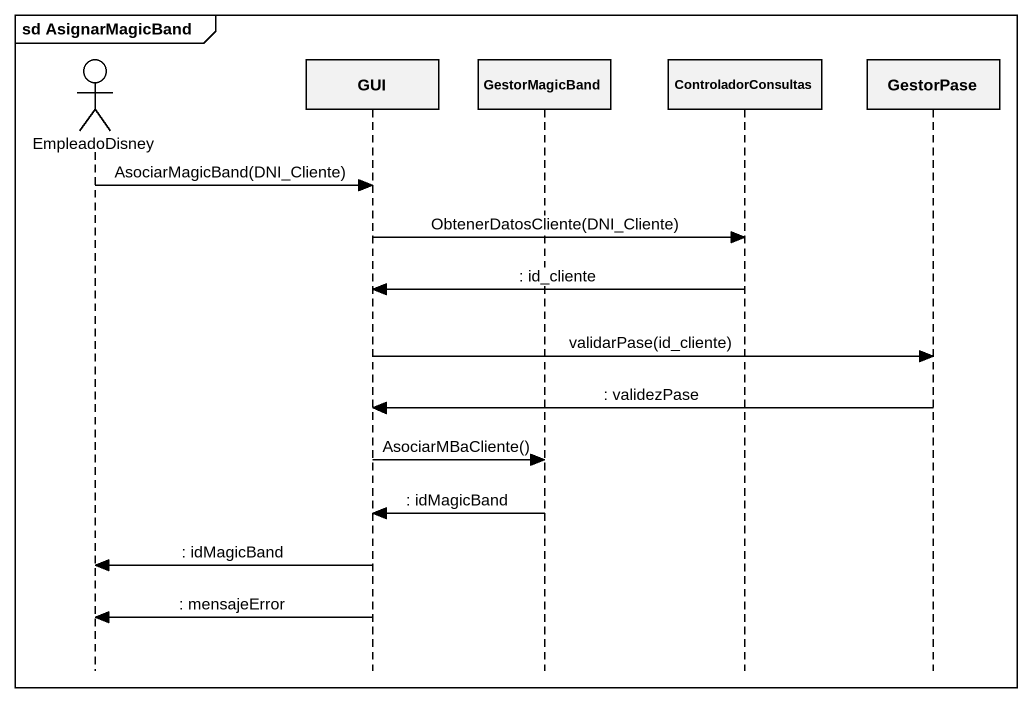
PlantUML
@startuml
mainframe sd AsignarMagicBand
hide footbox
actor EmpleadoDisney
participant GUI
participant GestorMagicBand
participant ControladorConsultas
participant GestorPase

EmpleadoDisney -> GUI : AsociarMagicBand(DNI_Cliente)
GUI -> ControladorConsultas : ObtenerDatosCliente(DNI_Cliente)
ControladorConsultas -> GUI : : id_cliente
GUI -> GestorPase : validarPase(id_cliente)
GestorPase -> GUI : : validezPase
GUI -> GestorMagicBand : AsociarMBaCliente()
GestorMagicBand -> GUI : : idMagicBand
GUI -> EmpleadoDisney : : idMagicBand
GUI -> EmpleadoDisney : : mensajeError
@enduml
